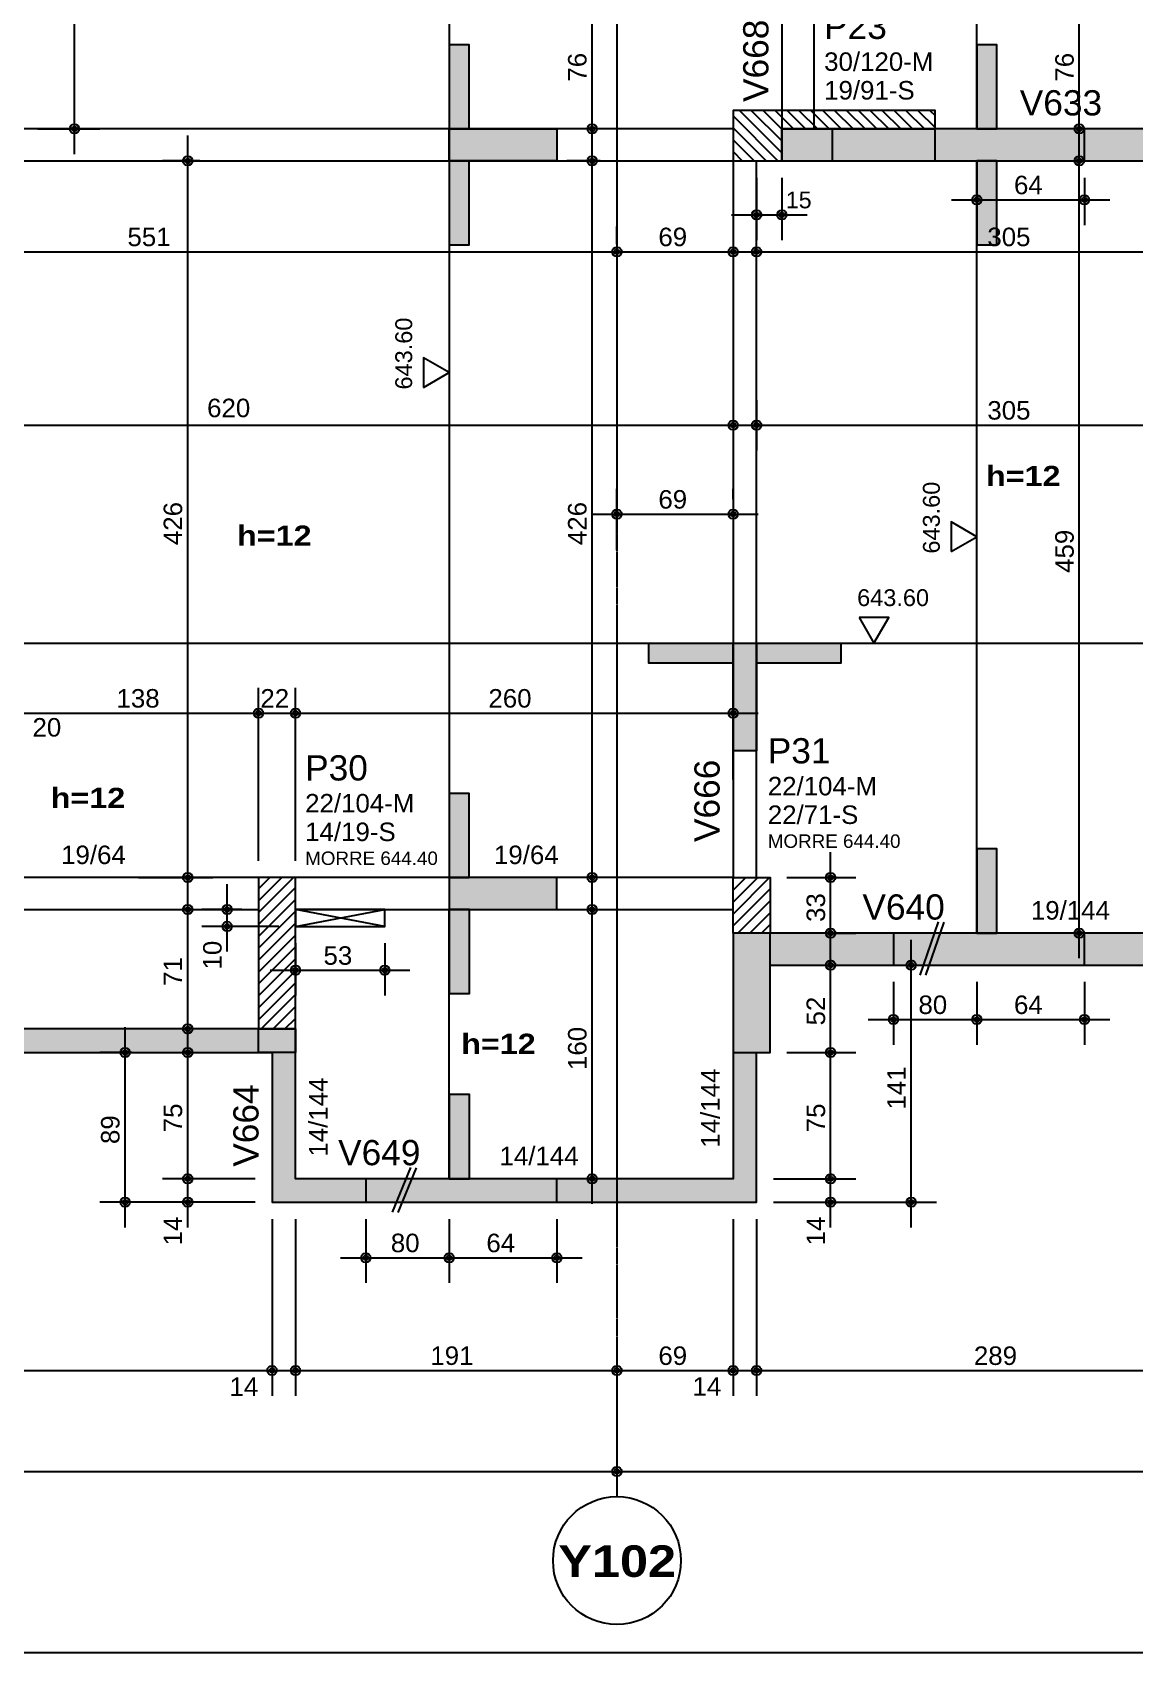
# Model space of a CAD drawing. Extents: x 0 to 7795, y 0 to 4205.
# Drawn here: x 1754 to 2409, y 1625 to 2588 of the extents above; entities that cross this region are included whole.
import ezdxf

# ---------------------------------------------------------------- set-up
doc = ezdxf.new("R2010")
doc.units = 0
doc.header["$MEASUREMENT"] = 0
for name, pattern in [('ESTILO_TQS_0002', [0.4, 0.1, -0.3]), ('ESTILO_TQS_0006', [0.3, 0.2, -0.1]), ('ESTILO_TQS_0007', [2.1, 1.5, -0.2, 0.2, -0.2])]:
    doc.linetypes.add(name, pattern=pattern)
for name, color, linetype in [('MTH-224', 4, 'CONTINUOUS'), ('MTH-230', 1, 'CONTINUOUS'), ('MTH-COTAS7', 31, 'CONTINUOUS'), ('MTH-DIM-PILAR', 3, 'CONTINUOUS'), ('MTH-DIM-VIGA', 3, 'CONTINUOUS'), ('MTH-EIXO-214', 4, 'CONTINUOUS'), ('MTH-FACE-VIGA', 7, 'CONTINUOUS'), ('MTH-HACHURA-PILAR', 1, 'CONTINUOUS'), ('MTH-LINHA-SEÇÃO', 16, 'CONTINUOUS'), ('MTH-PILAR-MORRE', 5, 'CONTINUOUS'), ('MTH-PILAR-SEGUE', 5, 'CONTINUOUS'), ('MTH-SIMB_COTA', 3, 'CONTINUOUS'), ('MTH-SOMB119', 62, 'CONTINUOUS'), ('MTH-SOMB120', 56, 'CONTINUOUS'), ('MTH-SOMBRA21', 150, 'CONTINUOUS'), ('MTH-SOMBRA25', 253, 'CONTINUOUS'), ('MTH-TIT1-VIGA', 5, 'CONTINUOUS'), ('MTH-TXT', 4, 'CONTINUOUS'), ('MTH-TXT-NEGRITO', 5, 'CONTINUOUS'), ('MTH-TXT-NOTAS', 3, 'CONTINUOUS'), ('MTH-VIGA-INVERTIDA', 7, 'ESTILO_TQS_0002')]:
    doc.layers.add(name, color=color, linetype=linetype)
doc.styles.add('TQS_ARIAL', font='arial.ttf')
doc.styles.add('TQS_ARIAL_BLACK', font='ariblk.ttf')

msp = doc.modelspace()

# ---------------------------------------------------------------- linework, layer by layer
at = {"layer": 'MTH-224', "linetype": 'Continuous'}
for points in [[(1986.475646, 2377.408275), (2001.774116, 2386.241278), (1986.475646, 2395.073403), (1986.475646, 2377.408275)], [(2300.035926, 2279.867062), (2315.334396, 2288.700066), (2300.035926, 2297.53219), (2300.035926, 2279.867062)], [(2245.397645, 2240.790798), (2254.230649, 2225.492328), (2263.062773, 2240.790798), (2245.397645, 2240.790798)]]:
    msp.add_lwpolyline(points, dxfattribs=at)
at = {"layer": 'MTH-230', "linetype": 'Continuous'}
for p, q in [((1910.51213, 2057.1355), (1963.513843, 2067.1355)), ((1963.513843, 2057.1355), (1910.51213, 2067.1355))]:
    msp.add_line(p, q, dxfattribs=at)
msp.add_circle((2101.511366, 1680.135501), 38, dxfattribs=at)
at = {"layer": 'MTH-COTAS7', "linetype": 'Continuous'}
for p, q in [((1779.1324, 2516.13677), (1779.1324, 2809.635501)), ((2086.713494, 2516.13677), (2086.713494, 2622.135465)), ((2376.242873, 2516.13677), (2376.242873, 2622.135465)), ((1757.282443, 2531.13677), (1794.1324, 2531.13677)), ((1846.41773, 2071.135503), (1846.41773, 2527.13677)), ((2091.511366, 2531.13677), (2071.713494, 2531.13677)), ((2086.713494, 2071.135503), (2086.713494, 2527.13677)), ((2383.511364, 2531.13677), (2361.242873, 2531.13677)), ((2376.242873, 2038.143101), (2376.242873, 2527.13677)), ((1853.689976, 2512.13677), (1831.41773, 2512.13677)), ((2091.511366, 2512.13677), (2071.713494, 2512.13677)), ((2184.511366, 2502.13677), (2184.511366, 2465.024553)), ((2199.511367, 2502.13677), (2199.511367, 2465.024553)), ((2379.334396, 2502.13677), (2379.334396, 2473.988788)), ((2300.334396, 2488.988788), (2394.334396, 2488.988788)), ((2315.334396, 2492.50087), (2315.334396, 2473.988788)), ((2169.511366, 2480.024553), (2214.511367, 2480.024553)), ((2101.511366, 2462.528287), (2101.511366, 2473.127822)), ((2101.511366, 2462.528287), (2101.511366, 2473.127822)), ((2184.511366, 2453.53622), (2184.511366, 2473.127822)), ((1535.51056, 2458.127822), (2116.511366, 2458.127822)), ((2086.511366, 2458.127822), (2185.511366, 2458.127822)), ((2169.511366, 2458.127822), (2504.511361, 2458.127822)), ((2170.511366, 2456.346899), (2170.511366, 2443.127822)), ((2184.511366, 2369.875408), (2184.511366, 2340.038858)), ((1535.51056, 2355.038858), (2185.511366, 2355.038858)), ((2169.511366, 2355.038858), (2504.511361, 2355.038858)), ((2170.511366, 2353.754645), (2170.511366, 2340.038858)), ((2101.511366, 2280.695084), (2101.511366, 2317.1355)), ((2170.511366, 2311.115701), (2170.511366, 2317.1355)), ((2086.511366, 2302.1355), (2185.511366, 2302.1355)), ((1888.512128, 2178.859757), (1888.512128, 2198.859757)), ((1888.512128, 2096.135503), (1888.512128, 2198.859757)), ((1910.512128, 2096.135503), (1910.512128, 2198.859757)), ((1910.512128, 2096.135503), (1910.512128, 2198.859757)), ((2170.511366, 2144.352822), (2170.511366, 2198.859757)), ((1715.511368, 2183.859757), (1765.511368, 2183.859757)), ((1735.511368, 2183.859757), (1903.512128, 2183.859757)), ((1873.512128, 2183.859757), (1925.512128, 2183.859757)), ((1895.512128, 2183.859757), (2185.511366, 2183.859757)), ((2228.474591, 2038.142044), (2228.474591, 2101.135503)), ((1817.250787, 2086.135503), (1861.41773, 2086.135503)), ((1846.41773, 1981.135501), (1846.41773, 2082.135503)), ((1869.871796, 2042.1355), (1869.871796, 2082.135503)), ((2091.511366, 2086.135503), (2071.713494, 2086.135503)), ((2086.713494, 1892.135505), (2086.713494, 2082.135503)), ((2202.511366, 2086.135503), (2243.474591, 2086.135503)), ((1851.532436, 2067.135503), (1861.41773, 2067.135503)), ((1878.512128, 2067.135503), (1854.871796, 2067.135503)), ((1900.51213, 2057.1355), (1854.871796, 2057.1355)), ((2227.598776, 2053.142044), (2243.474591, 2053.142044)), ((2369.334396, 2053.143101), (2361.242873, 2053.143101)), ((1910.512128, 2047.1355), (1910.512128, 2015.996744)), ((1963.513843, 2047.1355), (1963.513843, 2015.996744)), ((2228.474591, 1967.135493), (2228.474591, 2049.142044)), ((2276.389825, 1878.135505), (2276.389825, 2049.142044)), ((2227.312702, 2034.142044), (2243.474591, 2034.142044)), ((2275.624076, 2034.142044), (2291.389825, 2034.142044)), ((1895.512128, 2030.996744), (1978.513843, 2030.996744)), ((2265.768379, 2024.143101), (2265.768379, 1986.718584)), ((2315.334396, 2024.142044), (2315.334396, 1986.718584)), ((2315.334396, 2024.142044), (2315.334396, 1986.718584)), ((2379.334396, 2024.143101), (2379.334396, 1986.718584)), ((1809.202755, 1878.135505), (1809.202755, 1997.135501)), ((1860.443729, 1996.135501), (1831.41773, 1996.135501)), ((1846.41773, 1892.135505), (1846.41773, 1997.135501)), ((2228.474591, 1892.135505), (2228.474591, 1997.135493)), ((2250.768379, 2001.718584), (2330.334396, 2001.718584)), ((2300.334396, 2001.718584), (2394.334396, 2001.718584)), ((1813.297313, 1982.135501), (1794.202755, 1982.135501)), ((1854.569576, 1982.135501), (1861.41773, 1982.135501)), ((2202.511366, 1982.135493), (2243.474591, 1982.135493)), ((2202.511366, 1982.135493), (2243.474591, 1982.135493)), ((1846.41773, 1878.135505), (1846.41773, 1922.135505)), ((2228.474591, 1878.135505), (2228.474591, 1922.135505)), ((1886.512128, 1907.135505), (1831.41773, 1907.135505)), ((1886.512128, 1907.135505), (1831.41773, 1907.135505)), ((2194.511366, 1907.135505), (2243.474591, 1907.135505)), ((2194.511366, 1907.135505), (2243.474591, 1907.135505)), ((1886.512128, 1893.135505), (1794.202755, 1893.135505)), ((1886.512128, 1893.135505), (1831.41773, 1893.135505)), ((2194.511366, 1893.135505), (2243.474591, 1893.135505)), ((2204.511366, 1893.135505), (2291.389825, 1893.135505)), ((1896.512128, 1883.135505), (1896.512128, 1778.135501)), ((1896.512128, 1883.135505), (1896.512128, 1778.135501)), ((1910.512128, 1883.135505), (1910.512128, 1778.135501)), ((1910.512128, 1883.135505), (1910.512128, 1778.135501)), ((1952.237959, 1883.135501), (1952.237959, 1845.144451)), ((2001.803976, 1883.135501), (2001.803976, 1845.144451)), ((2001.803976, 1883.135501), (2001.803976, 1845.144451)), ((2065.803976, 1883.135501), (2065.803976, 1845.144451)), ((2170.511366, 1883.135505), (2170.511366, 1778.135501)), ((2170.511366, 1883.135505), (2170.511366, 1778.135501)), ((2184.511366, 1883.135505), (2184.511366, 1778.135501)), ((2184.511366, 1883.135505), (2184.511366, 1778.135501)), ((1937.237959, 1860.144451), (2016.803976, 1860.144451)), ((1986.803976, 1860.144451), (2080.803976, 1860.144451)), ((1530.51056, 1793.135501), (1911.512128, 1793.135501)), ((1881.512128, 1793.135501), (1925.512128, 1793.135501)), ((1895.512128, 1793.135501), (2116.511366, 1793.135501)), ((2086.511366, 1793.135501), (2185.511366, 1793.135501)), ((2155.511366, 1793.135501), (2199.511366, 1793.135501)), ((2169.511366, 1793.135501), (2488.511366, 1793.135501)), ((2101.511366, 1738.697054), (2101.511366, 1718.135501)), ((1133.511366, 1733.135501), (2116.511366, 1733.135501)), ((2086.511366, 1733.135501), (3818.511366, 1733.135501)), ((561.511366, 1625.451785), (5343.511366, 1625.451785))]:
    msp.add_line(p, q, dxfattribs=at)
at = {"layer": 'MTH-EIXO-214', "linetype": 'ESTILO_TQS_0007'}
msp.add_line((2101.511366, 3791.636556), (2101.511366, 1718.135501), dxfattribs=at)
at = {"layer": 'MTH-FACE-VIGA', "linetype": 'Continuous'}
for points in [[(2170.511366, 2531.13677), (1550.51056, 2531.13677)], [(2496.511361, 2531.13677), (2290.511366, 2531.13677)], [(1550.51056, 2512.13677), (2170.511366, 2512.13677)], [(2170.511366, 2512.13677), (2170.511366, 2086.135503)], [(2184.511366, 2086.135503), (2184.511366, 2512.13677)], [(2290.511366, 2512.13677), (2489.511361, 2512.13677)], [(1888.512128, 2086.135503), (1553.51056, 2086.135503)], [(2170.511366, 2086.135503), (1910.512128, 2086.135503)], [(1553.51056, 2067.135503), (1888.512128, 2067.135503)], [(1910.512128, 2067.135503), (2170.511366, 2067.135503)], [(1910.51213, 2057.1355), (1963.513843, 2057.1355), (1963.513843, 2067.1355), (1910.51213, 2067.1355), (1910.51213, 2057.1355)], [(2473.511366, 2053.142044), (2192.511366, 2053.142044)], [(2192.511366, 2034.142044), (2473.511366, 2034.142044)], [(1888.512128, 1996.135501), (1553.51056, 1996.135501)], [(1553.51056, 1982.135501), (1888.512128, 1982.135501)], [(1896.512128, 1982.135502), (1896.512128, 1893.135505)], [(1910.512128, 1907.135505), (1910.512128, 1982.135502)], [(2170.511366, 1982.135493), (2170.511366, 1907.135505)], [(2184.511366, 1893.135505), (2184.511366, 1982.135493)], [(2170.511366, 1907.135505), (1910.512128, 1907.135505)], [(1896.512128, 1893.135505), (2184.511366, 1893.135505)]]:
    msp.add_lwpolyline(points, dxfattribs=at)
at = {"layer": 'MTH-HACHURA-PILAR', "linetype": 'Continuous'}
for p, q in [((2170.511366, 2538.819796), (2197.194393, 2512.13677)), ((2174.265461, 2542.13677), (2199.511367, 2516.890863)), ((2181.336529, 2542.13677), (2199.511367, 2523.961931)), ((2188.407597, 2542.13677), (2199.511367, 2531.032999)), ((2195.478664, 2542.13677), (2206.478664, 2531.13677)), ((2202.549732, 2542.13677), (2213.549732, 2531.13677)), ((2209.6208, 2542.13677), (2220.6208, 2531.13677)), ((2216.691868, 2542.13677), (2227.691868, 2531.13677)), ((2223.762936, 2542.13677), (2234.762936, 2531.13677)), ((2230.834003, 2542.13677), (2241.834003, 2531.13677)), ((2237.905071, 2542.13677), (2248.905071, 2531.13677)), ((2244.976139, 2542.13677), (2255.976139, 2531.13677)), ((2252.047207, 2542.13677), (2263.047207, 2531.13677)), ((2259.118275, 2542.13677), (2270.118275, 2531.13677)), ((2266.189342, 2542.13677), (2277.189342, 2531.13677)), ((2273.26041, 2542.13677), (2284.26041, 2531.13677)), ((2280.331478, 2542.13677), (2290.511366, 2531.956881)), ((2287.402546, 2542.13677), (2290.511366, 2539.027949)), ((2170.511366, 2531.748728), (2190.123325, 2512.13677)), ((2170.511366, 2524.677661), (2183.052257, 2512.13677)), ((2170.511366, 2517.606593), (2175.98119, 2512.13677)), ((1888.512128, 2065.288824), (1909.358807, 2086.135503)), ((1888.512128, 2072.359892), (1902.287739, 2086.135503)), ((1888.512128, 2079.430959), (1895.216672, 2086.135503)), ((1888.512128, 2058.217756), (1910.512128, 2080.217756)), ((2170.511366, 2064.445349), (2192.20152, 2086.135503)), ((2170.511366, 2071.516417), (2185.130452, 2086.135503)), ((2170.511366, 2078.587485), (2178.059384, 2086.135503)), ((2170.511366, 2085.658553), (2170.988316, 2086.135503)), ((1888.512128, 2051.146688), (1910.512128, 2073.146688)), ((2170.511366, 2057.374282), (2192.511366, 2079.374282)), ((2173.350196, 2053.142044), (2192.511366, 2072.303214)), ((1888.512128, 2044.07562), (1910.512128, 2066.07562)), ((2180.421264, 2053.142044), (2192.511366, 2065.232146)), ((1888.512128, 2037.004553), (1910.512128, 2059.004553)), ((1888.512128, 2029.933485), (1910.512128, 2051.933485)), ((2187.492332, 2053.142044), (2192.511366, 2058.161078)), ((1888.512128, 2022.862417), (1910.512128, 2044.862417)), ((1888.512128, 2015.791349), (1910.512128, 2037.791349)), ((1888.512128, 2008.720281), (1910.512128, 2030.720281)), ((1888.512128, 2001.649213), (1910.512128, 2023.649213)), ((1890.069483, 1996.135501), (1910.512128, 2016.578146)), ((1897.140551, 1996.135501), (1910.512128, 2009.507078)), ((1904.211619, 1996.135501), (1910.512128, 2002.43601))]:
    msp.add_line(p, q, dxfattribs=at)
at = {"layer": 'MTH-LINHA-SEÇÃO', "linetype": 'Continuous'}
for p, q in [((2001.774116, 3442.635501), (2001.774116, 2531.13677)), ((2315.334396, 2531.13677), (2315.334396, 2770.13551)), ((2001.774116, 2531.13677), (2001.774116, 2067.135503)), ((2315.334396, 2053.143101), (2315.334396, 2512.13677)), ((595.511366, 2225.492328), (2503.511361, 2225.492328)), ((2001.803976, 1907.135505), (2001.803976, 2067.13656)), ((2281.630574, 2028.179212), (2292.55235, 2059.73101)), ((2284.967783, 2028.027521), (2295.889559, 2059.579318)), ((1968.100154, 1887.171612), (1979.02193, 1913.72341)), ((1971.437363, 1887.019921), (1982.359139, 1913.571718))]:
    msp.add_line(p, q, dxfattribs=at)
for points in [[(2001.774116, 2581.13677), (2001.774116, 2531.13677), (2013.774116, 2531.13677), (2013.774116, 2581.13677), (2001.774116, 2581.13677)], [(2315.334396, 2581.13677), (2315.334396, 2531.13677), (2327.334396, 2531.13677), (2327.334396, 2581.13677), (2315.334396, 2581.13677)], [(2001.774116, 2512.13677), (2001.774116, 2531.13677), (2065.774116, 2531.13677), (2065.774116, 2512.13677), (2001.774116, 2512.13677)], [(2379.334396, 2531.13677), (2229.334396, 2531.13677), (2229.334396, 2512.13677), (2379.334396, 2512.13677), (2379.334396, 2531.13677)], [(2001.774116, 2512.13677), (2001.774116, 2462.13677), (2013.774116, 2462.13677), (2013.774116, 2512.13677), (2001.774116, 2512.13677)], [(2315.334396, 2512.13677), (2315.334396, 2462.13677), (2327.334396, 2462.13677), (2327.334396, 2512.13677), (2315.334396, 2512.13677)], [(2120.511366, 2225.492328), (2170.511366, 2225.492328), (2170.511366, 2213.492328), (2120.511366, 2213.492328), (2120.511366, 2225.492328)], [(2170.511366, 2225.492328), (2184.511366, 2225.492328), (2184.511366, 2161.492328), (2170.511366, 2161.492328), (2170.511366, 2225.492328)], [(2184.511366, 2225.492328), (2234.511366, 2225.492328), (2234.511366, 2213.492328), (2184.511366, 2213.492328), (2184.511366, 2225.492328)], [(2001.774116, 2136.13656), (2001.774116, 2086.13656), (2013.774116, 2086.13656), (2013.774116, 2136.13656), (2001.774116, 2136.13656)], [(2315.334396, 2103.143101), (2315.334396, 2053.143101), (2327.334396, 2053.143101), (2327.334396, 2103.143101), (2315.334396, 2103.143101)], [(2001.774116, 2086.13656), (2001.774116, 2067.13656), (2065.774116, 2067.13656), (2065.774116, 2086.13656), (2001.774116, 2086.13656)], [(2001.803976, 2067.13656), (2001.803976, 2017.13656), (2013.803976, 2017.13656), (2013.803976, 2067.13656), (2001.803976, 2067.13656)], [(2265.768379, 2053.143101), (2265.768379, 2034.143101), (2379.334396, 2034.143101), (2379.334396, 2053.143101), (2265.768379, 2053.143101)], [(2001.803976, 1957.135505), (2001.803976, 1907.135505), (2013.803976, 1907.135505), (2013.803976, 1957.135505), (2001.803976, 1957.135505)], [(1952.237959, 1907.135501), (1952.237959, 1893.135501), (2065.803976, 1893.135501), (2065.803976, 1907.135501), (1952.237959, 1907.135501)]]:
    msp.add_lwpolyline(points, dxfattribs=at)
at = {"layer": 'MTH-PILAR-MORRE', "linetype": 'Continuous'}
for points in [[(2290.511366, 2531.13677), (2290.511366, 2542.13677), (2170.511366, 2542.13677), (2170.511366, 2512.13677), (2199.511367, 2512.13677), (2199.511367, 2531.13677), (2290.511366, 2531.13677)], [(1910.512128, 2086.135503), (1888.512128, 2086.135503), (1888.512128, 1996.135501), (1910.512128, 1996.135501), (1910.512128, 2086.135503)], [(2192.511366, 2053.142044), (2170.511366, 2053.142044), (2170.511366, 2086.135503), (2192.511366, 2086.135503), (2192.511366, 2053.142044)]]:
    msp.add_lwpolyline(points, dxfattribs=at)
at = {"layer": 'MTH-PILAR-SEGUE', "linetype": 'Continuous'}
for points in [[(2290.511366, 2531.13677), (2199.511367, 2531.13677), (2199.511367, 2512.13677), (2290.511366, 2512.13677), (2290.511366, 2531.13677)], [(2192.511366, 2053.142044), (2170.511366, 2053.142044), (2170.511366, 1982.135493), (2192.511366, 1982.135493), (2192.511366, 2053.142044)], [(1888.512128, 1996.135501), (1910.512128, 1996.135501), (1910.512128, 1982.135502), (1888.512128, 1982.135502), (1888.512128, 1996.135501)]]:
    msp.add_lwpolyline(points, dxfattribs=at)
at = {"layer": 'MTH-SIMB_COTA', "linetype": 'Continuous'}
for centre, radius in [((1779.1324, 2531.13677), 2.8), ((2086.713494, 2531.13677), 2.8), ((2376.242873, 2531.13677), 2.8), ((1779.1324, 2531.13677), 1.4), ((2086.713494, 2531.13677), 1.4), ((2376.242873, 2531.13677), 1.4), ((1846.41773, 2512.13677), 2.8), ((1846.41773, 2512.13677), 1.4), ((2086.713494, 2512.13677), 2.8), ((2086.713494, 2512.13677), 1.4), ((2376.242873, 2512.13677), 2.8), ((2376.242873, 2512.13677), 1.4), ((2315.334396, 2488.988788), 2.8), ((2315.334396, 2488.988788), 1.4), ((2379.334396, 2488.988788), 2.8), ((2379.334396, 2488.988788), 1.4), ((2184.511366, 2480.024553), 2.8), ((2184.511366, 2480.024553), 1.4), ((2199.511367, 2480.024553), 2.8), ((2199.511367, 2480.024553), 1.4), ((2101.511366, 2458.127822), 2.8), ((2101.511366, 2458.127822), 2.8), ((2101.511366, 2458.127822), 1.4), ((2101.511366, 2458.127822), 1.4), ((2170.511366, 2458.127822), 2.8), ((2170.511366, 2458.127822), 1.4), ((2184.511366, 2458.127822), 2.8), ((2184.511366, 2458.127822), 1.4), ((2170.511366, 2355.038858), 2.8), ((2170.511366, 2355.038858), 1.4), ((2184.511366, 2355.038858), 2.8), ((2184.511366, 2355.038858), 1.4), ((2101.511366, 2302.1355), 2.8), ((2101.511366, 2302.1355), 1.4), ((2170.511366, 2302.1355), 2.8), ((2170.511366, 2302.1355), 1.4), ((1888.512128, 2183.859757), 2.8), ((1888.512128, 2183.859757), 2.8), ((1910.512128, 2183.859757), 2.8), ((1910.512128, 2183.859757), 2.8), ((2170.511366, 2183.859757), 2.8), ((1888.512128, 2183.859757), 1.4), ((1888.512128, 2183.859757), 1.4), ((1910.512128, 2183.859757), 1.4), ((1910.512128, 2183.859757), 1.4), ((2170.511366, 2183.859757), 1.4), ((1846.41773, 2086.135503), 2.8), ((1846.41773, 2086.135503), 1.4), ((2086.713494, 2086.135503), 2.8), ((2086.713494, 2086.135503), 1.4), ((2228.474591, 2086.135503), 2.8), ((2228.474591, 2086.135503), 1.4), ((1846.41773, 2067.135503), 2.8), ((1846.41773, 2067.135503), 1.4), ((1869.871796, 2067.135503), 2.8), ((1869.871796, 2067.135503), 1.4), ((2086.713494, 2067.135503), 2.8), ((2086.713494, 2067.135503), 1.4), ((1869.871796, 2057.1355), 2.8), ((1869.871796, 2057.1355), 1.4), ((2228.474591, 2053.142044), 2.8), ((2228.474591, 2053.142044), 1.4), ((2376.242873, 2053.143101), 2.8), ((2376.242873, 2053.143101), 1.4), ((1910.512128, 2030.996744), 2.8), ((1910.512128, 2030.996744), 1.4), ((1963.513843, 2030.996744), 2.8), ((1963.513843, 2030.996744), 1.4), ((2228.474591, 2034.142044), 2.8), ((2228.474591, 2034.142044), 1.4), ((2276.389825, 2034.142044), 2.8), ((2276.389825, 2034.142044), 1.4), ((2265.768379, 2001.718584), 2.8), ((2265.768379, 2001.718584), 1.4), ((2315.334396, 2001.718584), 2.8), ((2315.334396, 2001.718584), 2.8), ((2315.334396, 2001.718584), 1.4), ((2315.334396, 2001.718584), 1.4), ((2379.334396, 2001.718584), 2.8), ((2379.334396, 2001.718584), 1.4), ((1846.41773, 1996.135501), 2.8), ((1846.41773, 1996.135501), 1.4), ((1809.202755, 1982.135501), 2.8), ((1846.41773, 1982.135501), 2.8), ((2228.474591, 1982.135493), 2.8), ((2228.474591, 1982.135493), 2.8), ((1809.202755, 1982.135501), 1.4), ((1846.41773, 1982.135501), 1.4), ((2228.474591, 1982.135493), 1.4), ((2228.474591, 1982.135493), 1.4), ((1846.41773, 1907.135505), 2.8), ((1846.41773, 1907.135505), 2.8), ((1846.41773, 1907.135505), 1.4), ((1846.41773, 1907.135505), 1.4), ((2086.713494, 1907.135505), 2.8), ((2086.713494, 1907.135505), 1.4), ((2228.474591, 1907.135505), 2.8), ((2228.474591, 1907.135505), 2.8), ((2228.474591, 1907.135505), 1.4), ((2228.474591, 1907.135505), 1.4), ((1809.202755, 1893.135505), 2.8), ((1809.202755, 1893.135505), 1.4), ((1846.41773, 1893.135505), 2.8), ((1846.41773, 1893.135505), 1.4), ((2228.474591, 1893.135505), 2.8), ((2228.474591, 1893.135505), 1.4), ((2276.389825, 1893.135505), 2.8), ((2276.389825, 1893.135505), 1.4), ((1952.237959, 1860.144451), 2.8), ((1952.237959, 1860.144451), 1.4), ((2001.803976, 1860.144451), 2.8), ((2001.803976, 1860.144451), 2.8), ((2001.803976, 1860.144451), 1.4), ((2001.803976, 1860.144451), 1.4), ((2065.803976, 1860.144451), 2.8), ((2065.803976, 1860.144451), 1.4), ((1896.512128, 1793.135501), 2.8), ((1896.512128, 1793.135501), 2.8), ((1896.512128, 1793.135501), 1.4), ((1896.512128, 1793.135501), 1.4), ((1910.512128, 1793.135501), 2.8), ((1910.512128, 1793.135501), 2.8), ((1910.512128, 1793.135501), 1.4), ((1910.512128, 1793.135501), 1.4), ((2101.511366, 1793.135501), 2.8), ((2101.511366, 1793.135501), 2.8), ((2101.511366, 1793.135501), 1.4), ((2101.511366, 1793.135501), 1.4), ((2170.511366, 1793.135501), 2.8), ((2170.511366, 1793.135501), 2.8), ((2170.511366, 1793.135501), 1.4), ((2170.511366, 1793.135501), 1.4), ((2184.511366, 1793.135501), 2.8), ((2184.511366, 1793.135501), 2.8), ((2184.511366, 1793.135501), 1.4), ((2184.511366, 1793.135501), 1.4), ((2101.511366, 1733.135501), 2.8), ((2101.511366, 1733.135501), 2.8), ((2101.511366, 1733.135501), 1.4), ((2101.511366, 1733.135501), 1.4)]:
    msp.add_circle(centre, radius, dxfattribs=at)
at = {"layer": 'MTH-SOMB119', "linetype": 'Continuous'}
msp.add_lwpolyline([(3694.511365, 2531.13677), (2199.511367, 2531.13677), (2199.511367, 2512.13677), (3694.511365, 2512.13677), (3694.511365, 2531.13677)], dxfattribs=at)
for points in [[(3694.511365, 2531.13677), (2199.511367, 2531.13677), (2199.511367, 2512.13677)], [(3694.511365, 2531.13677), (2199.511367, 2512.13677), (3694.511365, 2512.13677)]]:
    msp.add_solid(points, dxfattribs=at)
at = {"layer": 'MTH-SOMB120', "linetype": 'Continuous'}
for points in [[(3159.511364, 2152.135572), (2745.511368, 2152.135572), (2745.511368, 2006.135572), (2503.511366, 2006.135572), (2503.511366, 2053.135533), (2170.511366, 2053.135533), (2170.511366, 1907.135576), (1910.512128, 1907.135154), (1910.512128, 1996.135572), (1531.51056, 1996.135572), (1531.51056, 1907.135154), (1270.511366, 1907.135154), (1270.511366, 1986.135572), (595.511366, 1986.135572)], [(595.511366, 1967.135572), (1256.511366, 1967.135572), (1256.511366, 1893.135154), (1545.51056, 1893.135154), (1545.51056, 1982.135526), (1896.512128, 1982.135572), (1896.512128, 1893.135154), (2184.511366, 1893.135576), (2184.511366, 1982.135526), (2192.511366, 1982.135526), (2192.511366, 2034.142115), (2473.511366, 2034.142115), (2473.511366, 1992.135533), (2759.511368, 1992.135533), (2759.511368, 2133.135572), (3145.511364, 2133.135572)]]:
    msp.add_lwpolyline(points, dxfattribs=at)
for points in [[(2184.511366, 1982.135526), (2170.511366, 2053.135533), (2184.511366, 1893.135576)], [(2192.511366, 2034.142115), (2170.511366, 2053.135533), (2184.511366, 1982.135526)], [(2192.511366, 2034.142115), (2503.511366, 2053.135533), (2170.511366, 2053.135533)], [(2170.511366, 1907.135576), (2184.511366, 1893.135576), (2170.511366, 2053.135533)], [(2473.511366, 2034.142115), (2503.511366, 2053.135533), (2192.511366, 2034.142115)], [(2192.511366, 1982.135526), (2192.511366, 2034.142115), (2184.511366, 1982.135526)], [(1531.51056, 1996.135572), (1545.51056, 1982.135526), (1910.512128, 1996.135572)], [(1545.51056, 1982.135526), (1896.512128, 1982.135572), (1910.512128, 1996.135572)], [(1910.512128, 1996.135572), (1896.512128, 1982.135572), (1910.512128, 1907.135154)], [(1896.512128, 1982.135572), (1896.512128, 1893.135154), (1910.512128, 1907.135154)], [(1910.512128, 1907.135154), (1896.512128, 1893.135154), (2184.511366, 1893.135576)], [(2170.511366, 1907.135576), (1910.512128, 1907.135154), (2184.511366, 1893.135576)]]:
    msp.add_solid(points, dxfattribs=at)
at = {"layer": 'MTH-SOMBRA21', "linetype": 'Continuous'}
for points in [[(2001.774116, 2581.13677), (2001.774116, 2531.13677), (2013.774116, 2531.13677)], [(2001.774116, 2581.13677), (2013.774116, 2531.13677), (2013.774116, 2581.13677)], [(2001.774116, 2581.13677), (2013.774116, 2581.13677), (2001.774116, 2581.13677)], [(2315.334396, 2581.13677), (2315.334396, 2531.13677), (2327.334396, 2531.13677)], [(2315.334396, 2581.13677), (2327.334396, 2531.13677), (2327.334396, 2581.13677)], [(2315.334396, 2581.13677), (2327.334396, 2581.13677), (2315.334396, 2581.13677)], [(2001.774116, 2512.13677), (2001.774116, 2531.13677), (2065.774116, 2531.13677)], [(2001.774116, 2512.13677), (2065.774116, 2531.13677), (2065.774116, 2512.13677)], [(2379.334396, 2531.13677), (2229.334396, 2531.13677), (2229.334396, 2512.13677)], [(2379.334396, 2531.13677), (2229.334396, 2512.13677), (2379.334396, 2512.13677)], [(2379.334396, 2531.13677), (2379.334396, 2512.13677), (2379.334396, 2531.13677)], [(2001.774116, 2512.13677), (2065.774116, 2512.13677), (2001.774116, 2512.13677)], [(2001.774116, 2512.13677), (2001.774116, 2462.13677), (2013.774116, 2462.13677)], [(2001.774116, 2512.13677), (2013.774116, 2462.13677), (2013.774116, 2512.13677)], [(2001.774116, 2512.13677), (2013.774116, 2512.13677), (2001.774116, 2512.13677)], [(2315.334396, 2512.13677), (2315.334396, 2462.13677), (2327.334396, 2462.13677)], [(2315.334396, 2512.13677), (2327.334396, 2462.13677), (2327.334396, 2512.13677)], [(2315.334396, 2512.13677), (2327.334396, 2512.13677), (2315.334396, 2512.13677)], [(2120.511366, 2225.492328), (2170.511366, 2225.492328), (2170.511366, 2213.492328)], [(2120.511366, 2225.492328), (2170.511366, 2213.492328), (2120.511366, 2213.492328)], [(2120.511366, 2225.492328), (2120.511366, 2213.492328), (2120.511366, 2225.492328)], [(2170.511366, 2225.492328), (2184.511366, 2225.492328), (2184.511366, 2161.492328)], [(2170.511366, 2225.492328), (2184.511366, 2161.492328), (2170.511366, 2161.492328)], [(2170.511366, 2225.492328), (2170.511366, 2161.492328), (2170.511366, 2225.492328)], [(2184.511366, 2225.492328), (2234.511366, 2225.492328), (2234.511366, 2213.492328)], [(2184.511366, 2225.492328), (2234.511366, 2213.492328), (2184.511366, 2213.492328)], [(2184.511366, 2225.492328), (2184.511366, 2213.492328), (2184.511366, 2225.492328)], [(2001.774116, 2136.13656), (2001.774116, 2086.13656), (2013.774116, 2086.13656)], [(2001.774116, 2136.13656), (2013.774116, 2086.13656), (2013.774116, 2136.13656)], [(2001.774116, 2136.13656), (2013.774116, 2136.13656), (2001.774116, 2136.13656)], [(2315.334396, 2103.143101), (2315.334396, 2053.143101), (2327.334396, 2053.143101)], [(2315.334396, 2103.143101), (2327.334396, 2053.143101), (2327.334396, 2103.143101)], [(2315.334396, 2103.143101), (2327.334396, 2103.143101), (2315.334396, 2103.143101)], [(2001.774116, 2086.13656), (2001.774116, 2067.13656), (2065.774116, 2067.13656)], [(2001.774116, 2086.13656), (2065.774116, 2067.13656), (2065.774116, 2086.13656)], [(2001.774116, 2086.13656), (2065.774116, 2086.13656), (2001.774116, 2086.13656)], [(2001.803976, 2067.13656), (2001.803976, 2017.13656), (2013.803976, 2017.13656)], [(2001.803976, 2067.13656), (2013.803976, 2017.13656), (2013.803976, 2067.13656)], [(2001.803976, 2067.13656), (2013.803976, 2067.13656), (2001.803976, 2067.13656)], [(2265.768379, 2053.143101), (2265.768379, 2034.143101), (2379.334396, 2034.143101)], [(2265.768379, 2053.143101), (2379.334396, 2034.143101), (2379.334396, 2053.143101)], [(2265.768379, 2053.143101), (2379.334396, 2053.143101), (2265.768379, 2053.143101)], [(2001.803976, 1957.135505), (2001.803976, 1907.135505), (2013.803976, 1907.135505)], [(2001.803976, 1957.135505), (2013.803976, 1907.135505), (2013.803976, 1957.135505)], [(2001.803976, 1957.135505), (2013.803976, 1957.135505), (2001.803976, 1957.135505)], [(1952.237959, 1907.135501), (1952.237959, 1893.135501), (2065.803976, 1893.135501)], [(1952.237959, 1907.135501), (2065.803976, 1893.135501), (2065.803976, 1907.135501)], [(1952.237959, 1907.135501), (2065.803976, 1907.135501), (1952.237959, 1907.135501)]]:
    msp.add_solid(points, dxfattribs=at)
at = {"layer": 'MTH-SOMBRA25', "linetype": 'Continuous'}
for points in [[(2290.511366, 2531.13677), (2199.511367, 2531.13677), (2199.511367, 2512.13677)], [(2290.511366, 2531.13677), (2199.511367, 2512.13677), (2290.511366, 2512.13677)], [(2290.511366, 2531.13677), (2290.511366, 2512.13677), (2290.511366, 2531.13677)], [(2192.511366, 2053.142044), (2170.511366, 2053.142044), (2170.511366, 1982.135493)], [(2192.511366, 2053.142044), (2170.511366, 1982.135493), (2192.511366, 1982.135493)], [(2192.511366, 2053.142044), (2192.511366, 1982.135493), (2192.511366, 2053.142044)], [(1888.512128, 1996.135501), (1910.512128, 1996.135501), (1910.512128, 1982.135502)], [(1888.512128, 1996.135501), (1910.512128, 1982.135502), (1888.512128, 1982.135502)], [(1888.512128, 1996.135501), (1888.512128, 1982.135502), (1888.512128, 1996.135501)]]:
    msp.add_solid(points, dxfattribs=at)
at = {"layer": 'MTH-VIGA-INVERTIDA', "linetype": 'ESTILO_TQS_0006'}
for p, q in [((2199.511367, 2756.135506), (2199.511367, 2531.13677)), ((2218.511367, 2756.135506), (2218.511367, 2531.13677))]:
    msp.add_line(p, q, dxfattribs=at)

# ---------------------------------------------------------------- texts
at = {"layer": 'MTH-COTAS7', "linetype": 'Continuous', "style": 'TQS_ARIAL'}
for s, p in [('76', (2083.413494, 2559.236118)), ('76', (2372.942873, 2559.236118)), ('426', (1843.11773, 2283.736136)), ('426', (2083.413494, 2283.736136)), ('459', (2372.942873, 2267.239935)), ('33', (2225.174591, 2059.738773)), ('10', (1866.571796, 2031.468837)), ('71', (1843.11773, 2021.735502)), ('52', (2225.174591, 1998.238768)), ('160', (2083.413494, 1971.735504)), ('141', (2273.089825, 1948.238774)), ('75', (1843.11773, 1934.735503)), ('75', (2225.174591, 1934.735499)), ('89', (1805.902755, 1927.735503)), ('14', (1843.11773, 1867.468842)), ('14', (2225.174591, 1867.468842))]:
    msp.add_text(s, height=11, rotation=90, dxfattribs=at).set_placement(p)
for s, height, p in [('64', 11, (2337.434396, 2492.288788)), ('15', 9.9, (2201.808737, 2483.932198)), ('551', 11, (1810.610963, 2461.427822)), ('69', 11, (2126.111366, 2461.427822)), ('305', 11, (2321.611364, 2461.427822)), ('620', 11, (1857.949009, 2359.765308)), ('305', 11, (2321.611364, 2358.338858)), ('69', 11, (2126.111366, 2305.4355)), ('138', 11, (1804.111748, 2187.159757)), ('22', 11, (1889.612128, 2187.159757)), ('260', 11, (2025.111747, 2187.159757)), ('20', 11, (1754.190007, 2169.925241)), ('53', 11, (1927.112986, 2034.296744)), ('80', 11, (2280.651388, 2005.018584)), ('64', 11, (2337.434396, 2005.018584)), ('80', 11, (1967.120967, 1863.444451)), ('64', 11, (2023.903976, 1863.444451)), ('191', 11, (1990.611747, 1796.435501)), ('69', 11, (2126.111366, 1796.435501)), ('289', 11, (2313.611366, 1796.435501)), ('14', 11, (1871.256924, 1778.022718)), ('14', 11, (2146.399742, 1778.163799))]:
    msp.add_text(s, height=height, dxfattribs=at).set_placement(p)
at = {"layer": 'MTH-DIM-PILAR', "linetype": 'Continuous', "style": 'TQS_ARIAL'}
for s, p in [('30/120-M', (2224.616607, 2565.598061)), ('19/91-S', (2224.616607, 2548.598061)), ('22/104-M', (2191.129962, 2134.980703)), ('22/104-M', (1916.205464, 2124.816328)), ('22/71-S', (2191.129962, 2117.980703)), ('14/19-S', (1916.205464, 2107.816328))]:
    msp.add_text(s, height=11, dxfattribs=at).set_placement(p)
at = {"layer": 'MTH-DIM-VIGA', "linetype": 'Continuous', "style": 'TQS_ARIAL'}
for s, rotation, p in [('19/64', 360, (1771.195649, 2094.135503)), ('19/64', 360, (2028.42068, 2094.135503)), ('19/144', 360, (2347.466671, 2061.142044)), ('14/144', 90, (1929.512128, 1920.241113)), ('14/144', 90, (2162.511366, 1925.558352))]:
    msp.add_text(s, height=11, rotation=rotation, dxfattribs=at).set_placement(p)
msp.add_text('14/144', height=11, dxfattribs=at).set_placement((2031.713494, 1915.135505))
at = {"layer": 'MTH-PILAR-SEGUE', "linetype": 'Continuous', "style": 'TQS_ARIAL'}
for s, p in [('P23', (2224.616607, 2584.598061)), ('P31', (2191.129962, 2153.980703)), ('P30', (1916.205464, 2143.816328))]:
    msp.add_text(s, height=15, dxfattribs=at).set_placement(p)
at = {"layer": 'MTH-TIT1-VIGA', "linetype": 'Continuous', "style": 'TQS_ARIAL'}
for s, rotation, p in [('V668', 90, (2191.511367, 2547.13677)), ('V633', 360, (2340.856649, 2539.13677)), ('V666', 90, (2162.511366, 2107.260503)), ('V640', 360, (2247.378783, 2061.142044)), ('V664', 90, (1888.512128, 1914.260505))]:
    msp.add_text(s, height=15, rotation=rotation, dxfattribs=at).set_placement(p)
msp.add_text('V649', height=15, dxfattribs=at).set_placement((1935.801265, 1915.135505))
at = {"layer": 'MTH-TXT', "linetype": 'Continuous', "style": 'TQS_ARIAL'}
for p in [(1979.774116, 2376.241278), (2293.334396, 2278.700066)]:
    msp.add_text('643.60', height=10, rotation=90, dxfattribs=at).set_placement(p)
msp.add_text('643.60', height=10, dxfattribs=at).set_placement((2244.230649, 2247.492328))
at = {"layer": 'MTH-TXT-NEGRITO', "linetype": 'Continuous', "style": 'TQS_ARIAL_BLACK'}
for s, height, p in [('h=12', 12, (2320.798449, 2318.833251)), ('h=12', 12, (1875.759597, 2283.358222)), ('h=12', 12, (1765.030338, 2127.47403)), ('h=12', 12, (2008.951773, 1981.335551)), ('Y102', 18.75, (2066.633967, 1670.43798))]:
    msp.add_text(s, height=height, dxfattribs=at).set_placement(p)
at = {"layer": 'MTH-TXT-NOTAS', "linetype": 'Continuous', "style": 'TQS_ARIAL'}
for p in [(2191.129962, 2103.775676), (1916.205464, 2093.611302)]:
    msp.add_text('MORRE 644.40', height=8, dxfattribs=at).set_placement(p)

doc.saveas('drawing.dxf')
